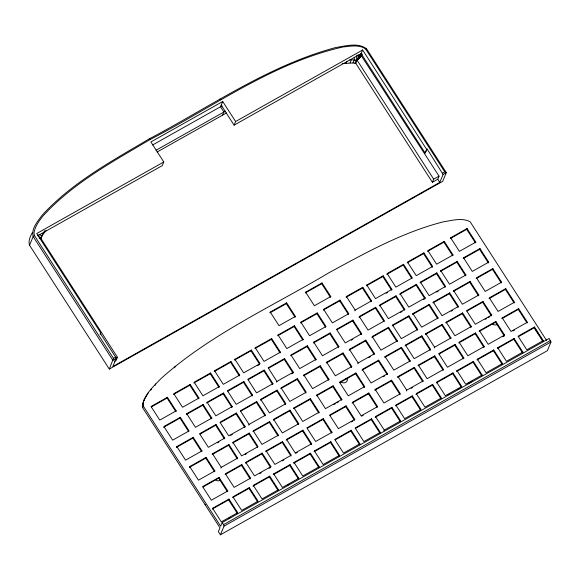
<?xml version="1.0" encoding="UTF-8"?>
<svg xmlns="http://www.w3.org/2000/svg" width="580" height="580" viewBox="0 0 580 580"><rect width="100%" height="100%" fill="white"/><g stroke="black" fill="none" stroke-linecap="round" stroke-linejoin="round"><path stroke-width="0.87" d="M354.344 57.239L354.25 59.842L352.945 62.952L342.127 63.626M142.912 403.057L143.594 401.433L143.144 405.848L220.646 526.198L222.176 522.551L549.13 338.437L551 342.004L547.368 350.675L220.407 534.811L218.37 531.65L219.972 527.814L142.47 407.457C142.868 395.603 153.388 386.722 160.914 378.631C210.518 334.138 272.382 306.515 329.07 272.68C365.69 252.771 402.796 232.123 443.483 221.806C452.023 220.48 461.948 217.464 470.104 221.712L546.628 340.54M357.012 54.962L356.229 60.088L354.924 63.198L352.945 62.952M114.601 361.224L116.138 360.361L117.435 357.251L40.89 238.402L41.803 235.792L44.689 230.905M222.713 101.5L221.19 105.132L234.088 125.157L235.611 121.525L222.713 101.5L150.887 141.948L163.785 161.972L36.75 233.515L100.76 332.906L100.224 333.203L115.63 357.128L113.484 358.339L109.294 369.083L29.537 245.238C27.949 241.026 30.298 236.495 32.226 232.805M29.537 245.238L33.169 236.553C35.663 235.806 33.234 233.269 34.256 231.55C35.576 225.569 39.404 220.545 43.123 215.832C72.899 183.215 112.513 161.798 150.068 139.534C213.019 107.126 272.716 62.821 342.947 46.987C350.291 46.284 359.281 44.269 365.69 49.053L444.737 171.789L446.317 172.644L442.685 181.33L109.294 369.083M40.825 238.126L41.803 235.792L38.889 234.465M40.825 238.3L43.08 233.377M41.774 236.488L44.769 231.065M163.785 161.972L162.262 165.612L37.599 235.813M100.151 334.356L100.76 332.906M221.19 105.132L220.516 106.749L152.634 144.978M116.138 358.585L112.81 366.546L439.771 182.417L443.098 174.457L446.317 172.644L366.56 48.807C357.947 42.231 345.644 46.052 335.936 47.48C268.467 65.468 210.264 106.814 149.219 138.888C111.541 161.218 71.804 182.715 41.948 215.456C37.678 221.386 31.03 228.643 33.169 236.553L112.926 360.397L116.138 358.585L115.63 357.128M157.1 152.025L222.611 115.13L223.909 112.02L225.489 111.15M144.529 399.069L143.847 400.686L146.066 396.147M142.448 404.876L143.122 403.26M142.296 406.181L142.977 404.564M142.332 407.008L143.006 405.391M148.35 392.653L145.391 397.764M143.144 405.848L142.47 407.457L143.006 407.16M150.822 390.188L151.503 388.571M154.969 385.519L155.65 383.902M174.602 367.829L175.283 366.212M167.083 398.076L167.424 397.271L176.175 410.865L175.841 411.677L167.083 398.076L151.46 406.877M189.863 385.25L190.204 384.446L198.954 398.039L198.621 398.844L189.863 385.25L173.463 394.487M163.582 427.344L179.981 418.108L180.315 417.296L189.073 430.897L172.673 440.133L163.915 426.532L180.315 417.296M203.101 404.47L186.695 413.707L186.361 414.512L202.761 405.275L203.101 404.47L211.852 418.064L211.519 418.869L202.761 405.275M193.213 437.32L176.813 446.557L176.472 447.368L192.879 438.132L193.213 437.32L201.97 450.921L201.63 451.726L192.879 438.132M210.228 373.781L210.569 372.969L219.327 386.57L218.986 387.375L210.228 373.781L193.829 383.017M230.934 361.5L214.535 370.736L214.201 371.548L230.601 362.312L230.934 361.5L239.692 375.101L239.359 375.905L230.601 362.312M346.209 63.089L346.854 61.538M206.726 403.042L207.067 402.237L223.467 393.001L232.225 406.595L231.884 407.399L223.126 393.805L223.467 393.001M350.066 62.872L351.364 59.762L357.157 60.313L433.673 179.162L432.375 182.272L355.859 63.416L354.924 63.198M355.859 63.416L359.085 54.578L361.151 55.477L439.038 176.146L437.74 179.249L432.375 182.272M361.115 53.621L362.638 49.989L426.648 149.379L425.125 153.011L361.115 53.621L234.088 125.157M206.11 457.345L189.711 466.581L189.37 467.393L205.777 458.157L206.11 457.345L214.868 470.946L214.527 471.75L205.777 458.157M362.174 54.121L361.55 55.789L357.157 60.313L361.057 53.447L361.826 53.86L361.151 55.477L357.157 60.313L361.5 55.738M234.907 359.267L234.567 360.079L250.966 350.842L251.307 350.03L260.065 363.631L243.658 372.867L234.907 359.267L251.307 350.03M215.658 425.299L215.992 424.495L224.75 438.088L224.409 438.9L215.658 425.299L200.035 434.101M254.932 348.609L255.273 347.797L271.672 338.56L280.43 352.154L280.089 352.966L271.339 339.365L271.672 338.56M286.65 302.84L270.244 312.076L269.91 312.881L286.31 303.644L286.65 302.84L295.401 316.433L295.068 317.245L286.31 303.644M228.89 444.519L212.49 453.756L212.149 454.56L228.556 445.324L228.89 444.519L237.648 458.113L237.307 458.925L228.556 445.324M243.499 382.336L243.832 381.524L252.59 395.125L252.249 395.93L243.499 382.336L227.875 391.13M236.024 413.83L236.364 413.025L245.115 426.619L244.782 427.424L236.024 413.83L220.407 422.632M220.907 468.161L221.248 467.349L237.648 458.113M277.711 335.776L278.052 334.972L294.451 325.735L303.209 339.329L302.869 340.134L294.118 326.54L294.451 325.735M218.667 478.181L219.008 477.376L227.766 490.97L227.425 491.775L218.667 478.181L203.051 486.975M263.864 370.867L264.204 370.055L272.955 383.655L272.622 384.46L263.864 370.867L248.24 379.661M240.773 411.155L256.389 402.361L256.73 401.556L265.488 415.149L265.147 415.954M248.748 425.191L249.088 424.386L265.488 415.149M260.695 399.323L260.362 400.127L276.762 390.891L277.095 390.079L285.853 403.68L269.454 412.916L260.695 399.323L277.095 390.079M322.023 282.917L305.624 292.153L305.283 292.958L321.69 283.721L322.023 282.917L330.781 296.51L330.44 297.322L321.69 283.721M232.522 443.091L248.921 433.854L249.262 433.05L258.013 446.643L241.613 455.88L232.856 442.286L249.262 433.05M268.613 368.191L284.229 359.397L284.57 358.585L293.328 372.186L292.987 372.991L291.428 373.868M241.447 465.356L241.787 464.544L250.545 478.137L250.205 478.95L241.447 465.356L225.047 474.592M276.587 382.227L276.921 381.423L293.328 372.186M212.215 509.102L228.621 499.866L228.955 499.061L237.713 512.655L221.313 521.891L212.555 508.298L228.955 499.061M269.287 422.385L269.627 421.58L278.385 435.174L278.045 435.986L269.287 422.385L252.887 431.622M300.491 322.951L316.897 313.715L317.231 312.903L325.989 326.496L309.589 335.74L300.832 322.139L317.231 312.903M245.412 463.115L261.819 453.879L262.153 453.074L270.911 466.668L270.577 467.48L269.011 468.357M307.008 346.564L307.349 345.76L316.107 359.353L315.767 360.165L307.008 346.564L290.609 355.801M323.611 309.314L323.27 310.119L339.677 300.882L340.01 300.077L348.769 313.671L332.369 322.908L323.611 309.314L340.01 300.077M232.587 497.633L248.987 488.396L249.327 487.591L258.078 501.185L241.679 510.422L232.921 496.828L249.327 487.591M266.118 450.841L265.785 451.646L282.185 442.409L282.525 441.605L291.276 455.199L274.876 464.435L266.118 450.841L282.525 441.605M280.727 388.658L297.127 379.422L297.467 378.61L306.226 392.211L289.819 401.447L281.068 387.846L297.467 378.61M330.129 332.927L313.729 342.164L313.388 342.976L329.795 333.739L330.129 332.927L338.887 346.528L338.546 347.333L329.795 333.739M320.247 365.784L303.848 375.021L303.507 375.825L319.906 366.589L320.247 365.784L329.005 379.378L328.664 380.19L319.906 366.589M289.659 410.915L289.993 410.111L298.751 423.704L298.41 424.509L289.659 410.915L273.252 420.152M310.365 398.641L293.958 407.878L293.625 408.683L310.024 399.446L310.365 398.641L319.116 412.235L318.782 413.04L310.024 399.446M269.352 476.927L269.693 476.122L278.451 489.716L278.11 490.521L269.352 476.927L252.952 486.163M286.15 440.176L286.491 439.372L302.89 430.135L311.649 443.729L311.308 444.541L302.557 430.94L302.89 430.135M362.79 287.245L346.39 296.481L346.057 297.293L362.457 288.057L362.79 287.245L371.548 300.846L371.214 301.651L362.457 288.057M290.058 464.645L273.659 473.882L273.318 474.694L289.724 465.457L290.058 464.645L298.816 478.246L298.475 479.051L289.724 465.457M343.026 352.952L326.627 362.188L326.286 363L342.686 353.764L343.026 352.952L351.785 366.553L351.444 367.357L342.686 353.764M333.145 385.809L316.738 395.045L316.404 395.85L332.804 386.613L333.145 385.809L341.895 399.402L341.562 400.214L332.804 386.613M354.808 310.887L355.149 310.082L371.548 300.846M383.162 275.775L366.756 285.012L366.422 285.817L382.822 276.58L383.162 275.775L391.921 289.369L391.58 290.181L382.822 276.58M352.575 320.907L352.908 320.102L361.666 333.696L361.325 334.508L352.575 320.907L336.951 329.708M310.43 453.176L294.024 462.412L293.69 463.224L310.09 453.988L310.43 453.176L319.181 466.777L318.848 467.582L310.09 453.988M443.098 174.457L427.185 149.075L425.125 153.011M322.922 419.471L323.256 418.666L332.014 432.26L331.68 433.064L322.922 419.471L307.298 428.265M314.055 451.755L314.396 450.943L330.796 441.706L339.554 455.307L339.213 456.112L330.455 442.518L330.796 441.706M358.947 317.318L375.354 308.082L375.688 307.269L384.446 320.87L368.046 330.107L359.288 316.506L375.688 307.269M349.066 350.168L365.465 340.931L365.806 340.126L374.564 353.72L358.157 362.957L357.824 363.769M355.583 373.788L355.924 372.983L364.682 386.577L364.341 387.382L355.583 373.788L339.967 382.583M386.787 274.347L403.194 265.111L403.528 264.306L412.286 277.9L395.886 287.136L387.128 273.543L403.528 264.306M345.702 406.645L346.043 405.833L354.793 419.434L354.46 420.239L345.702 406.645L330.078 415.439M395.72 296.612L396.06 295.8L404.811 309.401L404.477 310.206L395.72 296.612L379.32 305.849M388.245 328.106L388.586 327.294L397.343 340.895L397.003 341.7L388.245 328.106L371.845 337.342M392.551 325.061L392.218 325.873L408.617 316.637L408.951 315.825L417.709 329.425L401.309 338.662L392.551 325.061L408.951 315.825M378.363 360.963L378.704 360.151L387.462 373.745L387.121 374.557L378.363 360.963L361.964 370.2M423.56 253.641L423.9 252.837L432.651 266.43L432.317 267.242L423.56 253.641L407.16 262.878M350.827 431.041L351.161 430.237L359.919 443.83L359.586 444.642L350.827 431.041L335.204 439.843M352.082 403.049L368.481 393.813L368.822 393.008L377.573 406.602L361.173 415.838L352.415 402.245L368.822 393.008M401.483 347.326L385.084 356.562L384.743 357.367L401.142 348.13L401.483 347.326L410.241 360.919L409.9 361.724L401.142 348.13M399.685 294.379L416.085 285.135L416.425 284.33L425.184 297.924L424.843 298.736L423.284 299.613M375.195 389.412L374.861 390.224L391.261 380.988L391.601 380.175L400.352 393.776L383.953 403.013L375.195 389.412L391.601 380.175M420.391 282.098L420.05 282.902L436.457 273.666L436.791 272.861L445.549 286.455L429.149 295.691L420.391 282.098L436.791 272.861M429.323 304.355L412.924 313.591L412.583 314.404L428.983 305.167L429.323 304.355L438.081 317.956L437.74 318.761L428.983 305.167M443.925 242.172L444.265 241.367L453.024 254.961L452.683 255.765L443.925 242.172L427.525 251.408M371.193 419.572L371.534 418.767L380.284 432.361L379.951 433.173L371.193 419.572L355.576 428.373M421.849 335.849L405.449 345.093L405.108 345.897L421.515 336.661L421.849 335.849L430.607 349.45L430.266 350.255L421.515 336.661M467.045 228.535L450.646 237.771L450.305 238.583L466.704 229.346L467.045 228.535L475.803 242.136L475.462 242.94L466.704 229.346M440.423 271.433L440.757 270.628L457.163 261.392L465.914 274.985L465.58 275.797L456.822 262.196L457.163 261.392M414.381 367.35L397.974 376.587L397.641 377.391L414.04 368.155L414.381 367.35L423.132 380.944L422.798 381.756M449.688 292.885L433.289 302.122L432.948 302.934L449.355 293.697L449.688 292.885L458.447 306.479L458.106 307.291L449.355 293.697M391.565 408.102L391.899 407.298L400.657 420.891L400.316 421.703L391.565 408.102L375.159 417.339M383.916 430.94L384.257 430.128L400.657 420.891M442.221 324.38L425.814 333.616L425.481 334.428L441.88 325.192L442.221 324.38L450.972 337.981L450.638 338.785L441.88 325.192M406.399 390.992L406.732 390.18L423.132 380.944M418.006 365.922L418.347 365.117L434.746 355.881L443.504 369.474L443.163 370.279L434.405 356.685L434.746 355.881M479.943 248.559L463.536 257.796L463.202 258.607L479.602 249.371L479.943 248.559L488.701 262.16L488.36 262.965L479.602 249.371M470.061 281.416L453.654 290.652L453.321 291.457L469.72 282.221L470.061 281.416L478.812 295.01L478.478 295.822L469.72 282.221M395.531 405.87L411.93 396.633L412.271 395.828L421.022 409.422L404.623 418.659L395.864 405.065L412.271 395.828M434.232 348.022L434.572 347.217L450.972 337.981M462.586 312.91L446.187 322.146L445.846 322.958L462.245 313.722L462.586 312.91L471.344 326.511L471.003 327.316L462.245 313.722M415.896 394.4L432.296 385.163L432.637 384.359L441.395 397.952L424.988 407.189L416.237 393.595L432.637 384.359M454.778 345.216L455.111 344.411L463.87 358.005L463.536 358.81L454.778 345.216L439.154 354.01M492.5 269.395L492.84 268.591L501.591 282.185L501.258 282.989L492.5 269.395L476.1 278.632M452.668 373.694L453.002 372.882L461.76 386.483L461.419 387.288L452.668 373.694L436.262 382.93M482.618 302.252L482.951 301.44L491.709 315.034L491.376 315.846L482.618 302.252L466.994 311.047M473.374 361.412L456.967 370.649L456.634 371.461L473.034 362.224L473.374 361.412L482.125 375.013L481.791 375.818L473.034 362.224M475.143 333.746L475.484 332.935L484.242 346.536L483.901 347.34L475.143 333.746L458.744 342.983M488.998 298.656L505.397 289.42L505.731 288.615L514.489 302.209L498.089 311.445L489.332 297.852L505.731 288.615M493.739 349.943L477.34 359.18L476.999 359.992L493.399 350.755L493.739 349.943L502.498 363.544L502.157 364.349L493.399 350.755M479.109 331.513L495.516 322.277L495.849 321.465L504.607 335.066L504.266 335.871L502.708 336.748M518.629 308.64L502.229 317.876L501.888 318.681L518.295 309.445L518.629 308.64L527.387 322.233L527.046 323.046L518.295 309.445M497.364 348.522L497.705 347.71L514.105 338.474L522.863 352.067L522.522 352.879L513.771 339.278L514.105 338.474M534.136 327.809L534.477 327.004L543.228 340.598L542.894 341.41L534.136 327.809L518.52 336.61M220.407 534.811L224.039 526.133L551 342.004M43.79 233.399L46.204 230.282M156.035 150.249L223.909 112.02L220.516 106.749L222.104 105.879M235.611 121.525L362.638 49.989M426.648 149.379L427.185 149.075M442.591 173L444.737 171.789M115.906 358.114L117.435 357.251M433.673 179.162L439.038 176.146M295.401 316.433L279.002 325.67L270.244 312.076M330.781 296.51L314.382 305.747L305.624 292.153M167.424 397.271L151.018 406.507L159.775 420.101L176.175 410.865M190.204 384.446L173.797 393.682L182.555 407.276L198.954 398.039M210.569 372.969L194.169 382.205L202.92 395.807L219.327 386.57M423.9 252.837L407.493 262.073L416.251 275.667L432.651 266.43M444.265 241.367L427.866 250.603L436.617 264.197L453.024 254.961M255.715 348.167L271.339 339.365M278.494 335.334L294.118 326.54M239.692 375.101L223.293 384.337L214.535 370.736M280.43 352.154L264.031 361.391L255.273 347.797M303.209 339.329L286.81 348.565L278.052 334.972M391.921 289.369L375.514 298.606L366.756 285.012M475.803 242.136L459.396 251.372L450.646 237.771M257.382 365.755L258.941 364.878M386.113 293.255L387.672 292.378M243.832 381.524L227.432 390.76L236.19 404.361L252.59 395.125M264.204 370.055L247.798 379.291L256.556 392.892L272.955 383.655M284.57 358.585L268.17 367.821L276.921 381.423M307.349 345.76L290.95 354.996L299.708 368.59L316.107 359.353M352.908 320.102L336.509 329.339L345.267 342.932L361.666 333.696M396.06 295.8L379.653 305.036L388.411 318.637L404.811 309.401M416.425 284.33L400.026 293.567L408.777 307.161L425.184 297.924M207.51 402.6L223.126 393.805M441.206 270.998L456.822 262.196M211.852 418.064L195.453 427.3L186.695 413.707M232.225 406.595L215.818 415.831L207.067 402.237M338.887 346.528L322.487 355.765L313.729 342.164M465.914 274.985L449.514 284.222L440.757 270.628M488.701 262.16L472.294 271.396L463.536 257.796M351.175 340.221L352.734 339.344M400.57 312.402L402.136 311.525M436.617 292.102L438.183 291.225M215.992 424.495L199.593 433.731L208.35 447.325L224.75 438.088M236.364 413.025L219.958 422.262L228.716 435.855L245.115 426.619M256.73 401.556L240.33 410.792L249.088 424.386M365.806 340.126L349.406 349.363L358.157 362.957M388.586 327.294L372.186 336.531L380.944 350.131L397.343 340.895M492.84 268.591L476.434 277.827L485.192 291.421L501.591 282.185M201.97 450.921L185.571 460.158L176.813 446.557M329.005 379.378L312.598 388.614L303.848 375.021M351.785 366.553L335.378 375.789L326.627 362.188M438.081 317.956L421.674 327.192L412.924 313.591M458.447 306.479L442.047 315.716L433.289 302.122M478.812 295.01L462.412 304.246L453.654 290.652M217.384 442.859L218.943 441.974M230.724 435.348L232.283 434.463M368.757 357.606L370.315 356.729M451.08 311.25L452.639 310.373M269.627 421.58L253.228 430.817L261.979 444.411L278.385 435.174M289.993 410.111L273.593 419.347L282.351 432.941L298.751 423.704M355.924 372.983L339.517 382.22L348.275 395.814L364.682 386.577M378.704 360.151L362.304 369.387L371.055 382.981L387.462 373.745M482.951 301.44L466.552 310.677L475.31 324.278L491.709 315.034M214.868 470.946L198.469 480.182L189.711 466.581M319.116 412.235L302.716 421.471L293.958 407.878M341.895 399.402L325.496 408.639L316.738 395.045M410.241 360.919L393.834 370.156L385.084 356.562M430.607 349.45L414.207 358.687L405.449 345.093M471.344 326.511L454.938 335.748L446.187 322.146M245.18 454.488L246.739 453.611M333.754 404.608L335.312 403.731M336.871 402.853L338.437 401.969M383.213 376.753L384.779 375.876M485.126 319.363L486.685 318.485M488.251 317.608L489.81 316.724M219.008 477.376L202.608 486.613L211.359 500.207L227.766 490.97M241.787 464.544L225.388 473.78L234.139 487.381L250.545 478.137M262.153 453.074L245.753 462.311L254.511 475.904L270.911 466.668M323.256 418.666L306.856 427.902L315.614 441.496L332.014 432.26M346.043 405.833L329.636 415.07L338.394 428.671L354.793 419.434M455.111 344.411L438.712 353.648L447.47 367.242L463.87 358.005M475.484 332.935L459.084 342.171L467.835 355.772L484.242 346.536M495.849 321.465L479.45 330.701L488.208 344.302L504.607 335.066M286.933 439.741L302.557 430.94M418.789 365.48L434.405 356.685M311.649 443.729L295.249 452.965L286.491 439.372M443.504 369.474L427.105 378.711L418.347 365.117M527.387 322.233L510.987 331.47L502.229 317.876M259.637 473.635L261.203 472.758M282.351 460.846L283.91 459.969M295.691 453.335L297.25 452.458M351.335 422.001L352.894 421.116M361.615 416.208L363.181 415.324M411.082 388.353L412.641 387.469M512.988 330.962L514.554 330.078M205.117 504.745L205.661 504.433M269.693 476.122L253.293 485.358L262.044 498.952L278.451 489.716M351.161 430.237L334.762 439.473L343.519 453.067L359.919 443.83M371.534 418.767L355.127 428.004L363.885 441.598L380.284 432.361M391.899 407.298L375.499 416.534L384.257 430.128M453.002 372.882L436.602 382.118L445.36 395.72L461.76 386.483M534.477 327.004L518.071 336.24L526.828 349.834L543.228 340.598M314.839 451.312L330.455 442.518M498.147 348.08L513.771 339.278M298.816 478.246L282.416 487.483L273.659 473.882M319.181 466.777L302.782 476.013L294.024 462.412M339.554 455.307L323.147 464.544L314.396 450.943M482.125 375.013L465.725 384.25L456.967 370.649M502.498 363.544L486.091 372.78L477.34 359.18M522.863 352.067L506.463 361.304L497.705 347.71M228.781 518.303L230.347 517.425M287.542 485.213L289.108 484.329M448.144 394.77L449.703 393.885M457.518 389.492L459.077 388.607M467.734 383.735L469.292 382.858M470.858 381.974L472.417 381.096M224.039 526.133L223.539 524.661L550.492 340.547M222.611 115.13L226.548 112.962M365.69 49.053L366.56 48.807M39.28 238.67L40.89 238.402L39.309 238.133M349.82 59.849L351.364 59.762M39.273 238.46L40.89 238.402M38.831 236.778L41.108 237.546M149.219 138.888L150.068 139.534M219.972 99.042L220.813 99.695M535.326 329.063L539.139 334.979M540.567 337.197L542.467 340.156M437.74 179.249L439.771 182.417M505.397 289.42L514.155 303.014M495.516 322.277L504.266 335.871M436.457 273.666L445.208 287.267M403.194 265.111L411.945 278.712M416.085 285.135L424.843 298.736M425.814 333.616L434.572 347.217M408.617 316.637L417.375 330.23M432.296 385.163L441.054 398.757M375.354 308.082L384.105 321.675M414.04 368.155L422.312 380.995M411.93 396.633L420.688 410.227M346.39 296.481L355.149 310.082M397.974 376.587L406.732 390.18M339.677 300.882L348.428 314.476M365.465 340.931L374.223 354.532M391.261 380.988L400.019 394.581M316.897 313.715L325.648 327.308M368.481 393.813L377.239 407.407M284.229 359.397L292.987 372.991M297.127 379.422L305.885 393.015M250.966 350.842L259.724 364.436M276.762 390.891L285.519 404.485M256.389 402.361L264.661 415.2M282.185 442.409L290.942 456.01M248.921 433.854L257.68 447.455M261.819 453.879L270.577 467.48M248.987 488.396L257.745 501.99M212.49 453.756L221.248 467.349M179.981 418.108L188.739 431.701M228.621 499.866L237.372 513.467M222.176 522.551L223.539 524.661M34.445 235.596L113.484 358.339M347.435 378.921A3.871 3.639 22.7 0 1 341.279 382.039M347.645 378.211A3.871 3.639 22.7 0 1 345.81 378.856M497.19 324.365A3.842 3.611 22.7 0 1 492.558 324.046M220.32 480.233A3.842 3.611 22.7 0 1 215.688 479.914"/></g></svg>
